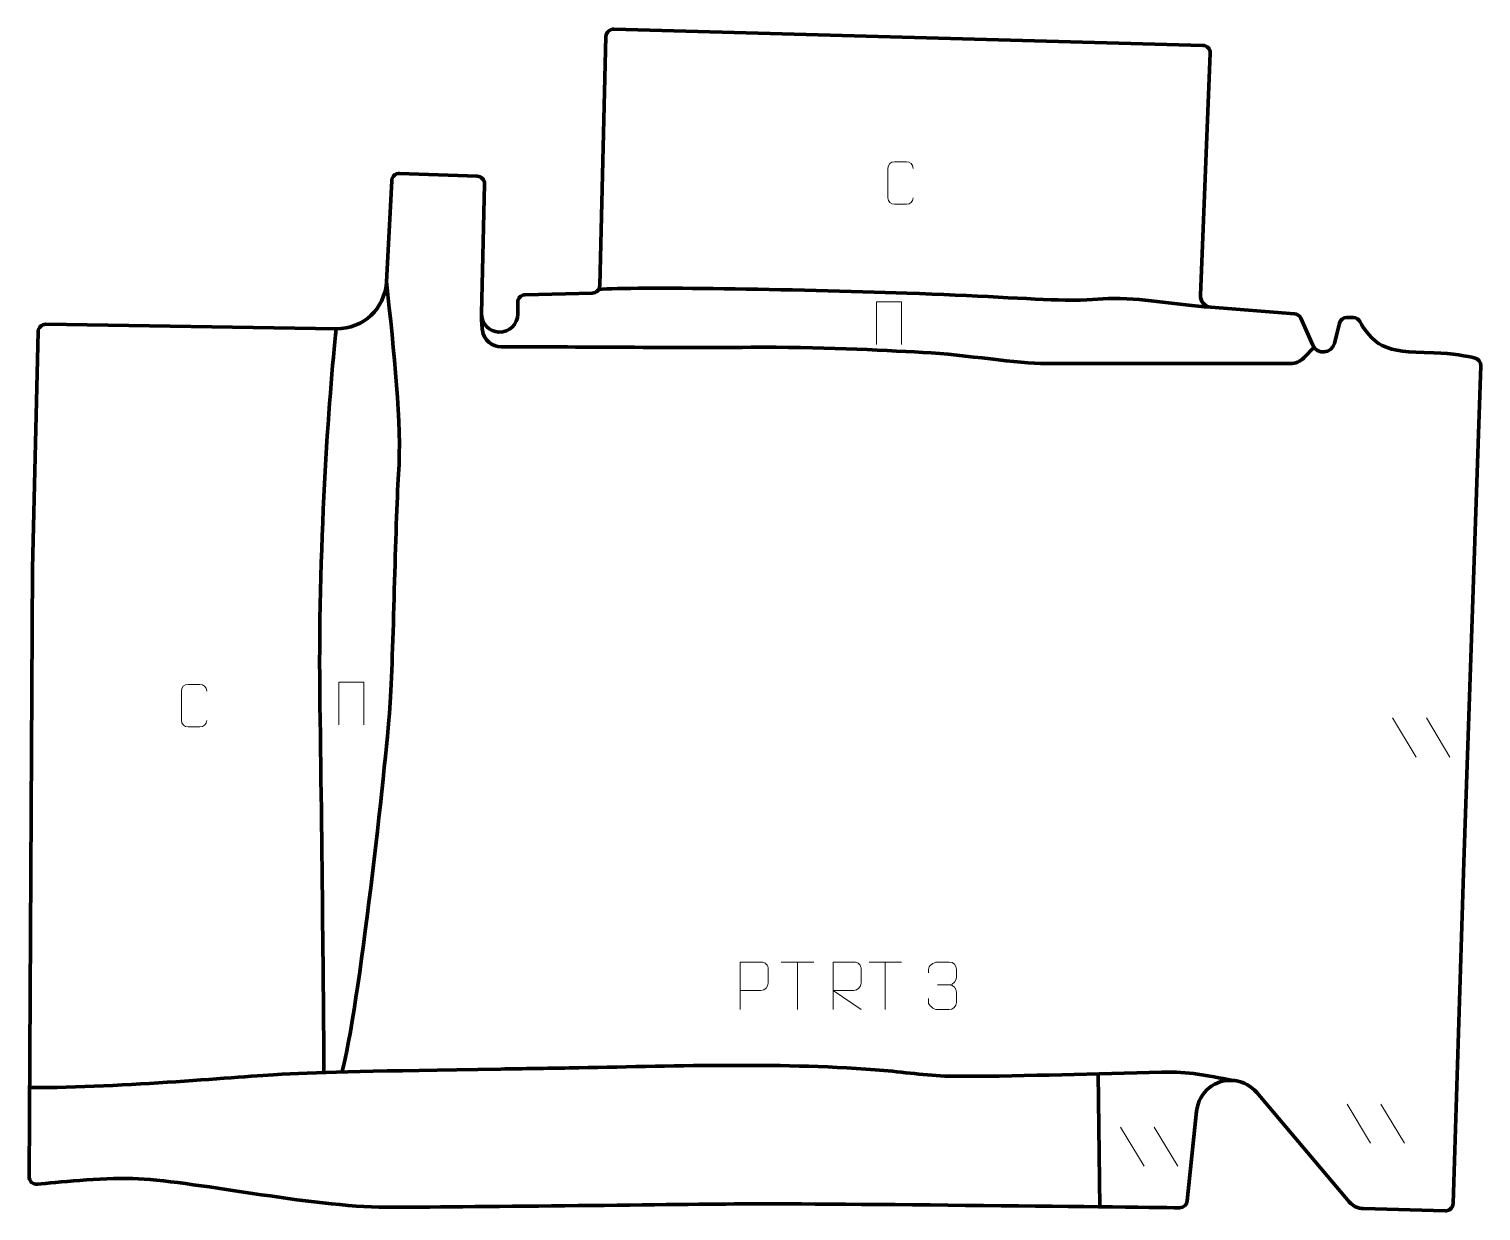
# Model space of a CAD drawing. Header units: millimetres. Extents: x -381 to 381, y -310 to 310.
import ezdxf

# ---------------------------------------------------------------- set-up
doc = ezdxf.new("R2010")
doc.units = ezdxf.units.MM
doc.header["$MEASUREMENT"] = 0
for name, color, linetype in [('layer 1', 7, 'Continuous'), ('layer 2', 7, 'Continuous'), ('layer 3', 7, 'Continuous')]:
    doc.layers.add(name, color=color, linetype=linetype)

msp = doc.modelspace()

# ---------------------------------------------------------------- linework, layer by layer
at = {"layer": 'layer 1', "color": 250, "lineweight": 9}
for points, knots in [([(83.0327, 221.5066), (82.9075, 219.4256), (81.4053, 218.1004), (79.4816, 218.0907), (79.4816, 218.0907), (77.393, 218.091), (75.3044, 218.091), (73.2161, 218.0907), (73.2161, 218.0907), (71.4919, 217.9963), (69.7255, 219.6842), (69.7355, 221.491), (69.7355, 221.491), (69.7359, 226.6592), (69.7359, 231.8269), (69.7355, 236.9943), (69.7355, 236.9943), (69.7393, 238.9094), (71.3038, 240.4493), (73.2317, 240.4372), (73.2317, 240.4372), (75.3147, 240.4372), (77.3982, 240.4372), (79.4816, 240.4372), (79.4816, 240.4372), (81.2251, 240.469), (83.0088, 239.1331), (83.0327, 236.9497)], [0, 0, 0, 0, 0.125, 0.125, 0.125, 0.125, 0.25, 0.25, 0.25, 0.25, 0.375, 0.375, 0.375, 0.375, 0.5, 0.5, 0.5, 0.5, 0.625, 0.625, 0.625, 0.625, 0.75, 0.75, 0.75, 0.75, 1, 1, 1, 1]), ([(63.8539, 144.5522), (63.8539, 144.5522), (63.8539, 166.9025), (63.8539, 166.9025), (63.8539, 166.9025), (63.8539, 166.9025), (76.9722, 166.9025), (76.9722, 166.9025), (76.9722, 166.9025), (76.9722, 166.9025), (76.9722, 144.5522), (76.9722, 144.5522)], [0, 0, 0, 0, 0.25, 0.25, 0.25, 0.25, 0.5, 0.5, 0.5, 0.5, 1, 1, 1, 1]), ([(-287.6502, -52.7133), (-287.7754, -54.7943), (-289.2776, -56.1195), (-291.2013, -56.1292), (-291.2013, -56.1292), (-293.2899, -56.1289), (-295.3785, -56.1289), (-297.4668, -56.1292), (-297.4668, -56.1292), (-299.191, -56.2236), (-300.9574, -54.5357), (-300.9474, -52.7289), (-300.9474, -52.7289), (-300.947, -47.5607), (-300.947, -42.393), (-300.9474, -37.2256), (-300.9474, -37.2256), (-300.9436, -35.3105), (-299.3791, -33.7706), (-297.4512, -33.7827), (-297.4512, -33.7827), (-295.3682, -33.7827), (-293.2847, -33.7827), (-291.2013, -33.7827), (-291.2013, -33.7827), (-289.4578, -33.7509), (-287.6741, -35.0868), (-287.6502, -37.2702)], [0, 0, 0, 0, 0.125, 0.125, 0.125, 0.125, 0.25, 0.25, 0.25, 0.25, 0.375, 0.375, 0.375, 0.375, 0.5, 0.5, 0.5, 0.5, 0.625, 0.625, 0.625, 0.625, 0.75, 0.75, 0.75, 0.75, 1, 1, 1, 1]), ([(-218.3085, -54.9474), (-218.3085, -54.9474), (-218.3085, -32.5971), (-218.3085, -32.5971), (-218.3085, -32.5971), (-218.3085, -32.5971), (-205.1902, -32.5971), (-205.1902, -32.5971), (-205.1902, -32.5971), (-205.1902, -32.5971), (-205.1902, -54.9474), (-205.1902, -54.9474)], [0, 0, 0, 0, 0.25, 0.25, 0.25, 0.25, 0.5, 0.5, 0.5, 0.5, 1, 1, 1, 1]), ([(-7.6838, -204.4316), (-7.6838, -204.4316), (-7.6838, -179.478), (-7.6838, -179.478), (-7.6838, -179.478), (-4.0888, -179.478), (-0.4935, -179.478), (3.1019, -179.478), (3.1019, -179.478), (5.4271, -179.5159), (6.9845, -181.006), (6.9803, -183.3721), (6.9803, -183.3721), (6.9799, -185.4078), (6.9799, -188.4671), (6.9803, -190.5031), (6.9803, -190.5031), (6.9738, -192.3785), (5.1616, -194.3204), (3.152, -194.3395), (3.152, -194.3395), (3.152, -194.3395), (-7.6838, -194.3395), (-7.6838, -194.3395)], [0, 0, 0, 0, 0.14285714, 0.14285714, 0.14285714, 0.14285714, 0.28571429, 0.28571429, 0.28571429, 0.28571429, 0.42857143, 0.42857143, 0.42857143, 0.42857143, 0.57142857, 0.57142857, 0.57142857, 0.57142857, 0.71428571, 0.71428571, 0.71428571, 0.71428571, 1, 1, 1, 1]), ([(41.0689, -204.4277), (41.0689, -204.4277), (41.0689, -179.4742), (41.0689, -179.4742), (41.0689, -179.4742), (44.6637, -179.4742), (48.2592, -179.4742), (51.8544, -179.4742), (51.8544, -179.4742), (54.1797, -179.5119), (55.737, -181.0019), (55.7329, -183.3683), (55.7329, -183.3683), (55.7325, -185.4038), (55.7325, -188.4632), (55.7329, -190.4992), (55.7329, -190.4992), (55.7264, -192.3747), (53.9141, -194.3165), (51.9046, -194.3356), (51.9046, -194.3356), (51.9046, -194.3356), (41.0689, -194.3356), (41.0689, -194.3356), (41.0689, -194.3356), (41.0689, -194.3356), (55.7236, -204.4277), (55.7236, -204.4277)], [0, 0, 0, 0, 0.125, 0.125, 0.125, 0.125, 0.25, 0.25, 0.25, 0.25, 0.375, 0.375, 0.375, 0.375, 0.5, 0.5, 0.5, 0.5, 0.625, 0.625, 0.625, 0.625, 0.75, 0.75, 0.75, 0.75, 1, 1, 1, 1]), ([(91.0364, -185.1585), (91.0364, -185.1585), (91.0364, -183.3013), (91.0364, -183.3013), (91.0364, -183.3013), (91.0221, -181.5594), (93.6866, -179.4413), (95.7457, -179.464), (95.7457, -179.464), (97.8098, -179.464), (99.8738, -179.464), (101.9375, -179.464), (101.9375, -179.464), (104.132, -179.4552), (105.7303, -181.302), (105.7747, -183.2141), (105.7747, -183.2141), (105.7743, -184.6492), (105.7743, -186.0843), (105.7747, -187.5198), (105.7747, -187.5198), (105.7261, -189.1733), (104.1235, -191.4033), (101.9252, -191.3933), (101.9252, -191.3933), (104.1289, -191.4045), (105.7369, -193.2077), (105.7909, -195.2672), (105.7909, -195.2672), (105.7905, -197.0519), (105.7905, -198.8366), (105.7909, -200.6217), (105.7909, -200.6217), (105.801, -202.6831), (103.7461, -204.4462), (101.9252, -204.4381), (101.9252, -204.4381), (99.8599, -204.4378), (97.7947, -204.4378), (95.7291, -204.4381), (95.7291, -204.4381), (93.5605, -204.4266), (91.0295, -202.0264), (91.0109, -200.5646), (91.0109, -200.5646), (91.0109, -200.5646), (91.0109, -198.656), (91.0109, -198.656)], [0, 0, 0, 0, 0.07692308, 0.07692308, 0.07692308, 0.07692308, 0.15384615, 0.15384615, 0.15384615, 0.15384615, 0.23076923, 0.23076923, 0.23076923, 0.23076923, 0.30769231, 0.30769231, 0.30769231, 0.30769231, 0.38461538, 0.38461538, 0.38461538, 0.38461538, 0.46153846, 0.46153846, 0.46153846, 0.46153846, 0.53846154, 0.53846154, 0.53846154, 0.53846154, 0.61538462, 0.61538462, 0.61538462, 0.61538462, 0.69230769, 0.69230769, 0.69230769, 0.69230769, 0.76923077, 0.76923077, 0.76923077, 0.76923077, 0.84615385, 0.84615385, 0.84615385, 0.84615385, 1, 1, 1, 1])]:
    msp.add_open_spline(points, degree=3, knots=knots, dxfattribs=at)
for points in [[(334.5567, -51.3654), (334.5567, -51.3654), (346.921, -71.9097), (346.921, -71.9097)], [(352.2866, -51.3654), (352.2866, -51.3654), (364.6509, -71.9097), (364.6509, -71.9097)], [(13.8226, -179.5015), (13.8226, -179.5015), (30.8098, -179.5015), (30.8098, -179.5015)], [(22.3164, -204.4315), (22.3164, -204.4315), (22.3164, -179.478), (22.3164, -179.478)], [(59.9074, -179.4977), (59.9074, -179.4977), (76.8946, -179.4977), (76.8946, -179.4977)], [(68.4012, -204.4277), (68.4012, -204.4277), (68.4012, -179.4742), (68.4012, -179.4742)], [(95.7461, -191.4037), (95.7461, -191.4037), (101.9425, -191.4037), (101.9425, -191.4037)], [(310.6514, -253.999), (310.6514, -253.999), (323.0157, -274.5433), (323.0157, -274.5433)], [(328.3813, -253.999), (328.3813, -253.999), (340.7456, -274.5433), (340.7456, -274.5433)], [(191.7962, -266.0428), (191.7962, -266.0428), (204.1605, -286.5871), (204.1605, -286.5871)], [(209.5261, -266.0428), (209.5261, -266.0428), (221.8904, -286.5871), (221.8904, -286.5871)]]:
    msp.add_open_spline(points, degree=3, dxfattribs=at)
at = {"layer": 'layer 2', "color": 230, "lineweight": 200}
msp.add_open_spline([(362.1547, -309.9985), (364.3575, -310.0585), (366.1944, -308.3264), (366.2632, -306.1236), (366.2632, -306.1236), (366.2632, -306.1236), (371.8656, -127.0247), (371.8656, -127.0247), (371.8656, -127.0247), (371.8656, -127.0247), (380.8565, 133.3973), (380.8565, 133.3973), (380.8565, 133.3973), (380.9218, 135.2823), (379.6627, 136.9615), (377.8322, 137.4162), (377.8322, 137.4162), (373.7731, 138.4248), (366.0437, 139.9799), (356.2637, 140.2127), (356.2637, 140.2127), (341.6114, 140.5616), (336.0298, 140.9105), (329.0525, 144.0502), (329.0525, 144.0502), (324.018, 146.3154), (319.2548, 152.9399), (317.5495, 156.4535), (317.5495, 156.4535), (316.8806, 157.8311), (315.4836, 158.7025), (313.9526, 158.7025), (313.9526, 158.7025), (313.9526, 158.7025), (310.5384, 158.7025), (310.5384, 158.7025), (310.5384, 158.7025), (308.7064, 158.7025), (307.1083, 157.4582), (306.6592, 155.682), (306.6592, 155.682), (306.6592, 155.682), (303.9958, 145.1502), (303.9958, 145.1502), (303.9958, 145.1502), (302.5991, 139.6267), (295.0137, 138.9743), (292.6945, 144.1783), (292.6945, 144.1783), (292.6945, 144.1783), (286.4112, 158.2773), (286.4112, 158.2773), (286.4112, 158.2773), (285.8154, 159.6147), (284.5369, 160.5196), (283.0775, 160.6371), (283.0775, 160.6371), (283.0775, 160.6371), (239.2145, 164.1698), (239.2145, 164.1698), (239.2145, 164.1698), (236.0024, 164.4288), (233.5679, 167.1776), (233.6995, 170.3973), (233.6995, 170.3973), (233.6995, 170.3973), (238.8804, 297.3356), (238.8804, 297.3356), (238.8804, 297.3356), (238.9714, 299.5644), (237.2223, 301.4373), (234.9924, 301.4983), (234.9924, 301.4983), (234.9924, 301.4983), (-74.0614, 309.9985), (-74.0614, 309.9985), (-74.0614, 309.9985), (-76.274, 310.0592), (-78.1155, 308.3119), (-78.1712, 306.0993), (-78.1712, 306.0993), (-78.1712, 306.0993), (-81.463, 175.4167), (-81.463, 175.4167), (-81.463, 175.4167), (-81.5166, 173.2849), (-83.2336, 171.5694), (-85.3658, 171.5175), (-85.3658, 171.5175), (-85.3658, 171.5175), (-120.5652, 170.6588), (-120.5652, 170.6588), (-120.5652, 170.6588), (-122.7366, 170.6059), (-124.4691, 168.8307), (-124.4691, 166.6587), (-124.4691, 166.6587), (-124.4691, 166.6587), (-124.4691, 160.5112), (-124.4691, 160.5112), (-124.4691, 160.5112), (-124.4691, 155.1394), (-128.9271, 150.8405), (-134.2953, 151.0359), (-134.2953, 151.0359), (-139.4808, 151.2247), (-143.5515, 155.5465), (-143.4295, 160.7338), (-143.4295, 160.7338), (-143.4295, 160.7338), (-141.8328, 228.7098), (-141.8328, 228.7098), (-141.8328, 228.7098), (-141.7813, 230.8999), (-143.5004, 232.7243), (-145.6897, 232.8028), (-145.6897, 232.8028), (-145.6897, 232.8028), (-186.4655, 234.2643), (-186.4655, 234.2643), (-186.4655, 234.2643), (-188.6503, 234.3425), (-190.4936, 232.6528), (-190.605, 230.4695), (-190.605, 230.4695), (-190.605, 230.4695), (-193.3094, 177.489), (-193.3094, 177.489), (-193.3094, 177.489), (-194.0235, 163.5031), (-205.6824, 152.5934), (-219.6848, 152.809), (-219.6848, 152.809), (-219.6848, 152.809), (-372.0343, 155.1528), (-372.0343, 155.1528), (-372.0343, 155.1528), (-374.2296, 155.1864), (-376.0422, 153.4447), (-376.0962, 151.2497), (-376.0962, 151.2497), (-376.0962, 151.2497), (-379.1347, 27.1771), (-379.1347, 27.1771), (-379.1347, 27.1771), (-379.1347, 27.1771), (-380.8587, -292.0513), (-380.8587, -292.0513), (-380.8587, -292.0513), (-380.8718, -294.4424), (-378.7981, -296.3122), (-376.4214, -296.0504), (-376.4214, -296.0504), (-366.7699, -294.9871), (-343.4508, -292.6757), (-326.4251, -293.0793), (-326.4251, -293.0793), (-297.1562, -293.7729), (-232.6165, -308.0762), (-193.544, -308.0762), (-193.544, -308.0762), (-154.4714, -308.0762), (-44.5794, -306.6806), (-7.2512, -306.3317), (-7.2512, -306.3317), (27.061, -306.0111), (195.7858, -308.0484), (222.8276, -308.38), (222.8276, -308.38), (224.8995, -308.4054), (226.6471, -306.8447), (226.8567, -304.7831), (226.8567, -304.7831), (226.8567, -304.7831), (231.6298, -257.7662), (231.6298, -257.7662), (231.6298, -257.7662), (233.0262, -247.4676), (241.518, -240.4312), (251.8372, -241.6868), (251.8372, -241.6868), (256.6282, -242.2697), (260.0907, -244.4249), (263.2834, -247.947), (263.2834, -247.947), (263.2834, -247.947), (311.8588, -305.2939), (311.8588, -305.2939), (311.8588, -305.2939), (313.6979, -307.4652), (316.3747, -308.7504), (319.2192, -308.828), (319.2192, -308.828), (319.2192, -308.828), (362.1547, -309.9985), (362.1547, -309.9985)], degree=3, knots=[0, 0, 0, 0, 0.02, 0.02, 0.02, 0.02, 0.04, 0.04, 0.04, 0.04, 0.06, 0.06, 0.06, 0.06, 0.08, 0.08, 0.08, 0.08, 0.1, 0.1, 0.1, 0.1, 0.12, 0.12, 0.12, 0.12, 0.14, 0.14, 0.14, 0.14, 0.16, 0.16, 0.16, 0.16, 0.18, 0.18, 0.18, 0.18, 0.2, 0.2, 0.2, 0.2, 0.22, 0.22, 0.22, 0.22, 0.24, 0.24, 0.24, 0.24, 0.26, 0.26, 0.26, 0.26, 0.28, 0.28, 0.28, 0.28, 0.3, 0.3, 0.3, 0.3, 0.32, 0.32, 0.32, 0.32, 0.34, 0.34, 0.34, 0.34, 0.36, 0.36, 0.36, 0.36, 0.38, 0.38, 0.38, 0.38, 0.4, 0.4, 0.4, 0.4, 0.42, 0.42, 0.42, 0.42, 0.44, 0.44, 0.44, 0.44, 0.46, 0.46, 0.46, 0.46, 0.48, 0.48, 0.48, 0.48, 0.5, 0.5, 0.5, 0.5, 0.52, 0.52, 0.52, 0.52, 0.54, 0.54, 0.54, 0.54, 0.56, 0.56, 0.56, 0.56, 0.58, 0.58, 0.58, 0.58, 0.6, 0.6, 0.6, 0.6, 0.62, 0.62, 0.62, 0.62, 0.64, 0.64, 0.64, 0.64, 0.66, 0.66, 0.66, 0.66, 0.68, 0.68, 0.68, 0.68, 0.7, 0.7, 0.7, 0.7, 0.72, 0.72, 0.72, 0.72, 0.74, 0.74, 0.74, 0.74, 0.76, 0.76, 0.76, 0.76, 0.78, 0.78, 0.78, 0.78, 0.8, 0.8, 0.8, 0.8, 0.82, 0.82, 0.82, 0.82, 0.84, 0.84, 0.84, 0.84, 0.86, 0.86, 0.86, 0.86, 0.88, 0.88, 0.88, 0.88, 0.9, 0.9, 0.9, 0.9, 0.92, 0.92, 0.92, 0.92, 0.94, 0.94, 0.94, 0.94, 0.96, 0.96, 0.96, 0.96, 1, 1, 1, 1], dxfattribs=at)
at = {"layer": 'layer 3', "color": 250, "lineweight": 200}
for points, knots in [([(-193.3095, 177.489), (-189.3933, 140.43), (-185.2097, 103.376), (-187.0028, 76.4816), (-187.0028, 76.4816), (-188.7957, 49.5876), (-189.5926, -17.3485), (-191.5847, -46.0357), (-191.5847, -46.0357), (-193.5769, -74.7226), (-207.9204, -205.6052), (-216.6858, -237.381)], [0, 0, 0, 0, 0.25, 0.25, 0.25, 0.25, 0.5, 0.5, 0.5, 0.5, 1, 1, 1, 1]), ([(239.2147, 164.1699), (220.7908, 165.1326), (207.2442, 168.7186), (188.1197, 168.7186), (188.1197, 168.7186), (180.4535, 168.7186), (175.0592, 167.5463), (162.73, 167.8282), (162.73, 167.8282), (144.3012, 168.2491), (115.3156, 170.3139), (79.7464, 171.5073), (79.7464, 171.5073), (20.3803, 173.4998), (-62.87, 175.0291), (-82.0721, 173.401)], [0, 0, 0, 0, 0.2, 0.2, 0.2, 0.2, 0.4, 0.4, 0.4, 0.4, 0.6, 0.6, 0.6, 0.6, 1, 1, 1, 1]), ([(293.3233, 143.0739), (293.3233, 143.0739), (288.0225, 137.579), (288.0225, 137.579), (288.0225, 137.579), (286.1365, 135.6242), (283.5383, 134.5208), (280.8223, 134.5222), (280.8223, 134.5222), (259.6154, 134.5335), (165.7232, 134.5786), (152.6592, 134.5196), (152.6592, 134.5196), (137.9173, 134.4534), (111.2226, 139.1824), (88.1135, 140.404), (88.1135, 140.404), (65.0045, 141.6254), (33.845, 143.3116), (-2.0314, 143.0739), (-2.0314, 143.0739), (-50.1676, 142.755), (-110.149, 143.4224), (-133.0799, 143.4027), (-133.0799, 143.4027), (-138.0311, 143.3984), (-142.2521, 147.0144), (-142.9742, 151.9127), (-142.9742, 151.9127), (-143.3161, 154.2301), (-143.5143, 157.1289), (-143.4297, 160.7338)], [0, 0, 0, 0, 0.11111111, 0.11111111, 0.11111111, 0.11111111, 0.22222222, 0.22222222, 0.22222222, 0.22222222, 0.33333333, 0.33333333, 0.33333333, 0.33333333, 0.44444444, 0.44444444, 0.44444444, 0.44444444, 0.55555556, 0.55555556, 0.55555556, 0.55555556, 0.66666667, 0.66666667, 0.66666667, 0.66666667, 0.77777778, 0.77777778, 0.77777778, 0.77777778, 1, 1, 1, 1]), ([(-219.6848, 152.8088), (-223.4592, 118.9147), (-229.4355, 35.8418), (-228.2403, -44.8403), (-228.2403, -44.8403), (-227.0451, -125.5227), (-226.1607, -224.6303), (-226.1544, -237.3811)], [0, 0, 0, 0, 0.33333333, 0.33333333, 0.33333333, 0.33333333, 1, 1, 1, 1]), ([(250.6921, -241.5847), (236.5516, -238.9614), (228.1225, -236.9256), (213.3932, -237.2021), (213.3932, -237.2021), (178.4319, -238.0129), (143.4945, -239.3422), (108.5187, -239.4235), (108.5187, -239.4235), (105.5787, -239.4187), (102.6049, -239.4076), (99.6679, -239.2743), (99.6679, -239.2743), (87.7084, -238.6598), (75.1356, -236.9046), (63.0608, -235.9543), (63.0608, -235.9543), (10.363, -232.0124), (-44.5143, -234.1542), (-97.4337, -235.0169), (-97.4337, -235.0169), (-109.4271, -235.2124), (-121.4204, -235.416), (-133.4138, -235.6107), (-133.4138, -235.6107), (-199.5534, -236.6807), (-225.8496, -237.0832), (-248.1617, -238.2784), (-248.1617, -238.2784), (-270.4739, -239.4737), (-330.0718, -245.3509), (-380.6065, -245.3509)], [0, 0, 0, 0, 0.11111111, 0.11111111, 0.11111111, 0.11111111, 0.22222222, 0.22222222, 0.22222222, 0.22222222, 0.33333333, 0.33333333, 0.33333333, 0.33333333, 0.44444444, 0.44444444, 0.44444444, 0.44444444, 0.55555556, 0.55555556, 0.55555556, 0.55555556, 0.66666667, 0.66666667, 0.66666667, 0.66666667, 0.77777778, 0.77777778, 0.77777778, 0.77777778, 1, 1, 1, 1])]:
    msp.add_open_spline(points, degree=3, knots=knots, dxfattribs=at)
msp.add_open_spline([(180.1526, -238.1452), (180.1526, -238.1452), (180.9471, -307.8826), (180.9471, -307.8826)], degree=3, dxfattribs=at)

doc.saveas('drawing.dxf')
